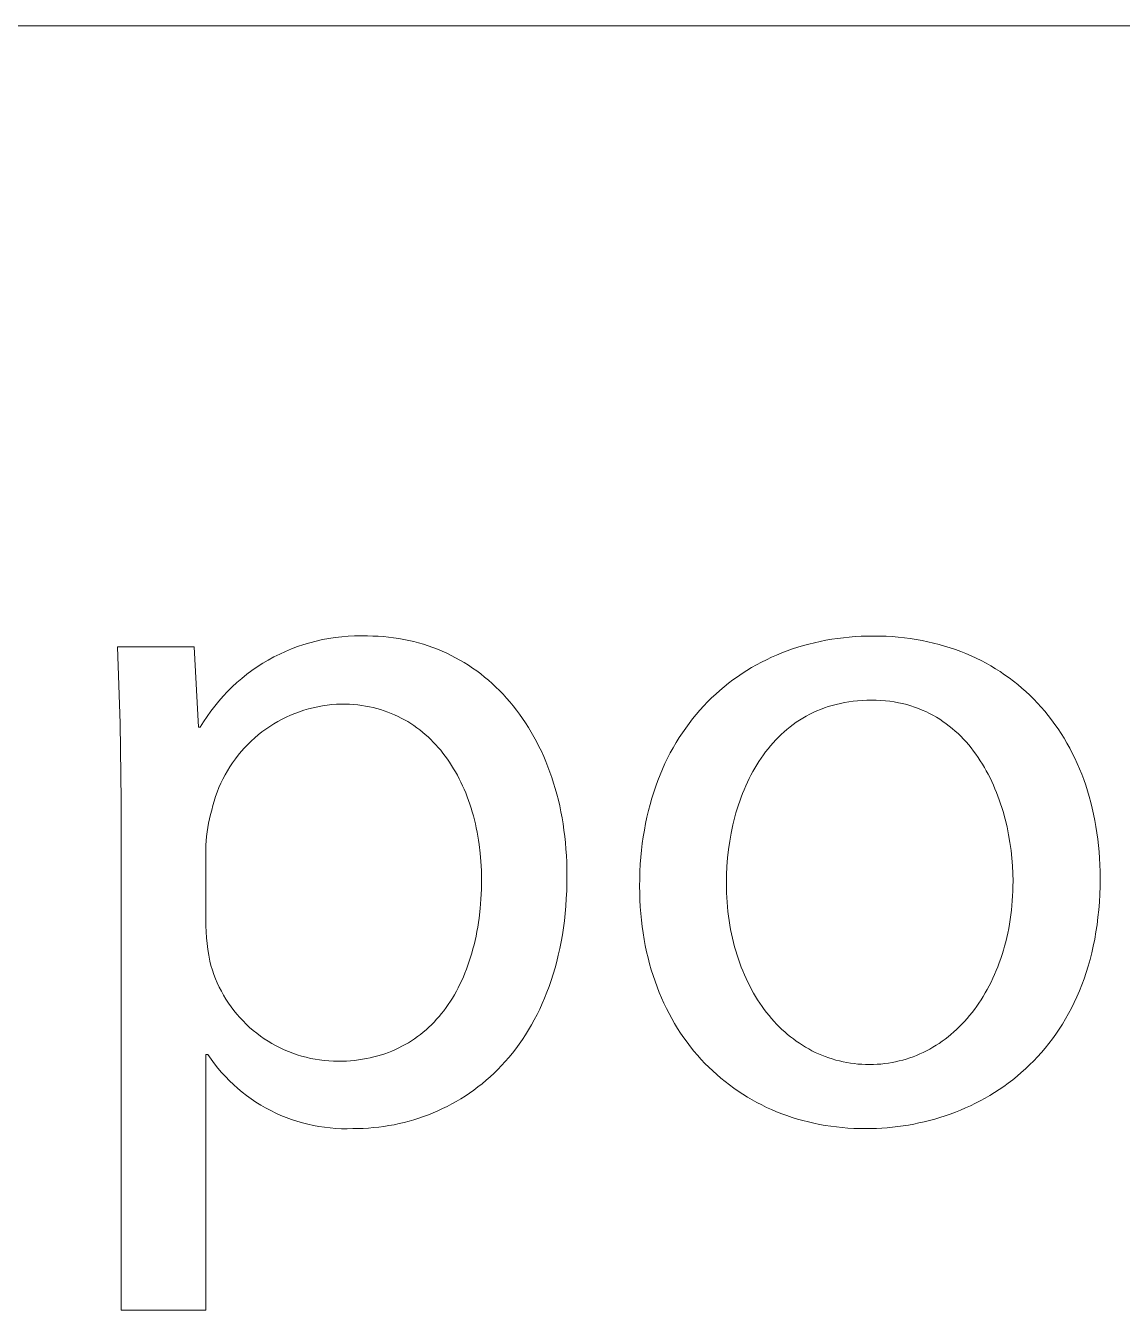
# Model space of a CAD drawing. Header units: millimetres. Extents: x -2163 to 4354, y -841 to 3711.
# Drawn here: x 4067.9 to 4141.4, y -198.9 to -112.8 of the extents above; entities that cross this region are included whole.
import ezdxf

# ---------------------------------------------------------------- set-up
doc = ezdxf.new("R2010")
doc.units = ezdxf.units.MM
doc.header["$MEASUREMENT"] = 0
doc.layers.add('Domyślny', color=7, linetype='Continuous', true_color=0x000000)

msp = doc.modelspace()

# ---------------------------------------------------------------- linework, layer by layer
at = {"layer": 'Domyślny', "color": 18, "lineweight": 15, "true_color": 0x000000}
for p, q in [((4347.689, -112.813), (1891.213, -112.813)), ((4086.953, -154.151), (4087.372, -154.041)), ((4087.372, -154.041), (4087.794, -153.947)), ((4087.794, -153.947), (4088.22, -153.867)), ((4088.22, -153.867), (4088.648, -153.802)), ((4088.648, -153.802), (4089.078, -153.752)), ((4089.078, -153.752), (4089.509, -153.717)), ((4089.509, -153.717), (4089.942, -153.697)), ((4089.942, -153.697), (4090.375, -153.692)), ((4090.375, -153.692), (4090.808, -153.702)), ((4090.808, -153.702), (4091.164, -153.707)), ((4091.164, -153.707), (4091.518, -153.721)), ((4091.518, -153.721), (4091.869, -153.744)), ((4091.869, -153.744), (4092.216, -153.777)), ((4092.216, -153.777), (4092.561, -153.818)), ((4092.561, -153.818), (4092.902, -153.869)), ((4092.902, -153.869), (4093.24, -153.929)), ((4093.24, -153.929), (4093.575, -153.997)), ((4093.575, -153.997), (4093.906, -154.075)), ((4121.145, -154.066), (4121.528, -153.99)), ((4121.528, -153.99), (4121.914, -153.924)), ((4121.914, -153.924), (4122.304, -153.866)), ((4122.304, -153.866), (4122.698, -153.816)), ((4122.698, -153.816), (4123.094, -153.776)), ((4123.094, -153.776), (4123.494, -153.745)), ((4123.494, -153.745), (4123.897, -153.722)), ((4123.897, -153.722), (4124.303, -153.709)), ((4124.303, -153.709), (4124.712, -153.704)), ((4124.712, -153.704), (4125.135, -153.709)), ((4125.135, -153.709), (4125.553, -153.723)), ((4125.553, -153.723), (4125.967, -153.747)), ((4125.967, -153.747), (4126.377, -153.78)), ((4126.377, -153.78), (4126.782, -153.823)), ((4126.782, -153.823), (4127.182, -153.874)), ((4127.182, -153.874), (4127.578, -153.935)), ((4127.578, -153.935), (4127.968, -154.005)), ((4127.968, -154.005), (4128.354, -154.084)), ((4074.225, -159.57), (4074.055, -154.418)), ((4074.055, -154.418), (4079.198, -154.418)), ((4079.198, -154.418), (4079.48, -159.821)), ((4084.542, -155.106), (4084.929, -154.912)), ((4084.929, -154.912), (4085.323, -154.732)), ((4085.323, -154.732), (4085.722, -154.565)), ((4085.722, -154.565), (4086.127, -154.413)), ((4086.127, -154.413), (4086.538, -154.275)), ((4086.538, -154.275), (4086.953, -154.151)), ((4093.906, -154.075), (4094.234, -154.161)), ((4094.234, -154.161), (4094.557, -154.256)), ((4094.557, -154.256), (4094.878, -154.36)), ((4094.878, -154.36), (4095.194, -154.472)), ((4095.194, -154.472), (4095.506, -154.592)), ((4095.506, -154.592), (4095.814, -154.721)), ((4095.814, -154.721), (4096.119, -154.859)), ((4096.119, -154.859), (4096.419, -155.004)), ((4118.224, -154.979), (4118.574, -154.835)), ((4118.574, -154.835), (4118.929, -154.7)), ((4118.929, -154.7), (4119.288, -154.573)), ((4119.288, -154.573), (4119.651, -154.454)), ((4119.651, -154.454), (4120.018, -154.344)), ((4120.018, -154.344), (4120.39, -154.243)), ((4120.39, -154.243), (4120.765, -154.15)), ((4120.765, -154.15), (4121.145, -154.066)), ((4128.354, -154.084), (4128.735, -154.172)), ((4128.735, -154.172), (4129.111, -154.269)), ((4129.111, -154.269), (4129.482, -154.374)), ((4129.482, -154.374), (4129.847, -154.489)), ((4129.847, -154.489), (4130.207, -154.611)), ((4130.207, -154.611), (4130.562, -154.743)), ((4130.562, -154.743), (4130.912, -154.882)), ((4130.912, -154.882), (4131.256, -155.03)), ((4083.068, -156.013), (4083.424, -155.767)), ((4083.424, -155.767), (4083.789, -155.534)), ((4083.789, -155.534), (4084.162, -155.314)), ((4084.162, -155.314), (4084.542, -155.106)), ((4096.419, -155.004), (4096.714, -155.158)), ((4096.714, -155.158), (4097.006, -155.32)), ((4097.006, -155.32), (4097.293, -155.489)), ((4097.293, -155.489), (4097.575, -155.667)), ((4097.575, -155.667), (4097.853, -155.852)), ((4116.546, -155.823), (4116.872, -155.638)), ((4116.872, -155.638), (4117.203, -155.461)), ((4117.203, -155.461), (4117.538, -155.292)), ((4117.538, -155.292), (4117.879, -155.132)), ((4117.879, -155.132), (4118.224, -154.979)), ((4131.256, -155.03), (4131.594, -155.187)), ((4131.594, -155.187), (4131.927, -155.351)), ((4131.927, -155.351), (4132.254, -155.524)), ((4132.254, -155.524), (4132.575, -155.704)), ((4132.575, -155.704), (4132.891, -155.893)), ((4082.053, -156.823), (4082.382, -156.541)), ((4082.382, -156.541), (4082.72, -156.271)), ((4082.72, -156.271), (4083.068, -156.013)), ((4097.853, -155.852), (4098.126, -156.046)), ((4098.126, -156.046), (4098.394, -156.247)), ((4098.394, -156.247), (4098.657, -156.455)), ((4098.657, -156.455), (4098.915, -156.672)), ((4115.298, -156.645), (4115.602, -156.428)), ((4115.602, -156.428), (4115.911, -156.218)), ((4115.911, -156.218), (4116.226, -156.017)), ((4116.226, -156.017), (4116.546, -155.823)), ((4132.891, -155.893), (4133.2, -156.089)), ((4133.2, -156.089), (4133.504, -156.294)), ((4133.504, -156.294), (4133.801, -156.506)), ((4133.801, -156.506), (4134.093, -156.725)), ((4081.128, -157.735), (4081.426, -157.42)), ((4081.426, -157.42), (4081.734, -157.116)), ((4081.734, -157.116), (4082.053, -156.823)), ((4098.915, -156.672), (4099.169, -156.895)), ((4099.169, -156.895), (4099.417, -157.126)), ((4099.417, -157.126), (4099.659, -157.365)), ((4099.659, -157.365), (4099.897, -157.61)), ((4114.141, -157.595), (4114.421, -157.346)), ((4114.421, -157.346), (4114.707, -157.104)), ((4114.707, -157.104), (4115, -156.871)), ((4115, -156.871), (4115.298, -156.645)), ((4134.093, -156.725), (4134.378, -156.952)), ((4134.378, -156.952), (4134.657, -157.187)), ((4134.657, -157.187), (4134.929, -157.429)), ((4134.929, -157.429), (4135.195, -157.678)), ((4080.567, -158.394), (4080.842, -158.059)), ((4080.842, -158.059), (4081.128, -157.735)), ((4088.099, -158.333), (4087.784, -158.38)), ((4088.415, -158.297), (4088.099, -158.333)), ((4088.732, -158.273), (4088.415, -158.297)), ((4089.05, -158.259), (4088.732, -158.273)), ((4089.332, -158.263), (4089.05, -158.259)), ((4089.609, -158.274), (4089.332, -158.263)), ((4089.883, -158.294), (4089.609, -158.274)), ((4090.153, -158.321), (4089.883, -158.294)), ((4090.419, -158.356), (4090.153, -158.321)), ((4090.681, -158.398), (4090.419, -158.356)), ((4099.897, -157.61), (4100.129, -157.863)), ((4100.129, -157.863), (4100.356, -158.123)), ((4100.356, -158.123), (4100.576, -158.39)), ((4113.337, -158.39), (4113.598, -158.117)), ((4113.598, -158.117), (4113.866, -157.852)), ((4113.866, -157.852), (4114.141, -157.595)), ((4121.949, -158.354), (4121.684, -158.435)), ((4122.22, -158.282), (4121.949, -158.354)), ((4122.496, -158.217), (4122.22, -158.282)), ((4122.777, -158.161), (4122.496, -158.217)), ((4123.064, -158.112), (4122.777, -158.161)), ((4123.356, -158.072), (4123.064, -158.112)), ((4123.654, -158.041), (4123.356, -158.072)), ((4123.958, -158.019), (4123.654, -158.041)), ((4124.267, -158.005), (4123.958, -158.019)), ((4124.581, -158.001), (4124.267, -158.005)), ((4124.897, -158.005), (4124.581, -158.001)), ((4125.206, -158.02), (4124.897, -158.005)), ((4125.51, -158.044), (4125.206, -158.02)), ((4125.807, -158.078), (4125.51, -158.044)), ((4126.099, -158.121), (4125.807, -158.078)), ((4126.385, -158.172), (4126.099, -158.121)), ((4126.665, -158.233), (4126.385, -158.172)), ((4126.939, -158.302), (4126.665, -158.233)), ((4127.207, -158.379), (4126.939, -158.302)), ((4135.195, -157.678), (4135.455, -157.935)), ((4135.455, -157.935), (4135.708, -158.199)), ((4135.708, -158.199), (4135.954, -158.469)), ((4079.814, -159.452), (4080.053, -159.09)), ((4080.053, -159.09), (4080.304, -158.738)), ((4080.304, -158.738), (4080.567, -158.394)), ((4085.365, -159.14), (4085.08, -159.281)), ((4085.654, -159.008), (4085.365, -159.14)), ((4085.948, -158.887), (4085.654, -159.008)), ((4086.246, -158.776), (4085.948, -158.887)), ((4086.548, -158.675), (4086.246, -158.776)), ((4086.853, -158.585), (4086.548, -158.675)), ((4087.161, -158.506), (4086.853, -158.585)), ((4087.472, -158.438), (4087.161, -158.506)), ((4087.784, -158.38), (4087.472, -158.438)), ((4090.938, -158.447), (4090.681, -158.398)), ((4091.192, -158.503), (4090.938, -158.447)), ((4091.441, -158.567), (4091.192, -158.503)), ((4091.687, -158.637), (4091.441, -158.567)), ((4091.928, -158.715), (4091.687, -158.637)), ((4092.165, -158.799), (4091.928, -158.715)), ((4092.398, -158.89), (4092.165, -158.799)), ((4092.627, -158.988), (4092.398, -158.89)), ((4092.852, -159.092), (4092.627, -158.988)), ((4093.072, -159.202), (4092.852, -159.092)), ((4093.288, -159.319), (4093.072, -159.202)), ((4100.576, -158.39), (4100.792, -158.664)), ((4100.792, -158.664), (4101.001, -158.945)), ((4101.001, -158.945), (4101.205, -159.232)), ((4112.592, -159.254), (4112.834, -158.958)), ((4112.834, -158.958), (4113.082, -158.67)), ((4113.082, -158.67), (4113.337, -158.39)), ((4119.978, -159.205), (4119.756, -159.343)), ((4120.206, -159.074), (4119.978, -159.205)), ((4120.439, -158.95), (4120.206, -159.074)), ((4120.677, -158.832), (4120.439, -158.95)), ((4120.921, -158.722), (4120.677, -158.832)), ((4121.17, -158.619), (4120.921, -158.722)), ((4121.424, -158.523), (4121.17, -158.619)), ((4121.684, -158.435), (4121.424, -158.523)), ((4127.47, -158.465), (4127.207, -158.379)), ((4127.727, -158.559), (4127.47, -158.465)), ((4127.979, -158.661), (4127.727, -158.559)), ((4128.224, -158.77), (4127.979, -158.661)), ((4128.465, -158.887), (4128.224, -158.77)), ((4128.699, -159.011), (4128.465, -158.887)), ((4128.928, -159.142), (4128.699, -159.011)), ((4129.152, -159.28), (4128.928, -159.142)), ((4135.954, -158.469), (4136.194, -158.747)), ((4136.194, -158.747), (4136.427, -159.032)), ((4136.427, -159.032), (4136.653, -159.323)), ((4074.294, -164.725), (4074.225, -159.57)), ((4079.48, -159.821), (4079.589, -159.821)), ((4079.589, -159.821), (4079.814, -159.452)), ((4083.995, -159.943), (4083.738, -160.131)), ((4084.257, -159.763), (4083.995, -159.943)), ((4084.526, -159.593), (4084.257, -159.763)), ((4084.8, -159.432), (4084.526, -159.593)), ((4085.08, -159.281), (4084.8, -159.432)), ((4093.5, -159.442), (4093.288, -159.319)), ((4093.708, -159.57), (4093.5, -159.442)), ((4093.912, -159.705), (4093.708, -159.57)), ((4094.111, -159.846), (4093.912, -159.705)), ((4094.306, -159.993), (4094.111, -159.846)), ((4094.497, -160.145), (4094.306, -159.993)), ((4101.205, -159.232), (4101.403, -159.527)), ((4101.403, -159.527), (4101.594, -159.828)), ((4101.594, -159.828), (4101.78, -160.135)), ((4111.909, -160.186), (4112.13, -159.868)), ((4112.13, -159.868), (4112.357, -159.557)), ((4112.357, -159.557), (4112.592, -159.254)), ((4118.918, -159.957), (4118.721, -160.126)), ((4119.12, -159.795), (4118.918, -159.957)), ((4119.327, -159.638), (4119.12, -159.795)), ((4119.539, -159.487), (4119.327, -159.638)), ((4119.756, -159.343), (4119.539, -159.487)), ((4129.37, -159.425), (4129.152, -159.28)), ((4129.583, -159.577), (4129.37, -159.425)), ((4129.79, -159.734), (4129.583, -159.577)), ((4129.992, -159.898), (4129.79, -159.734)), ((4130.189, -160.068), (4129.992, -159.898)), ((4130.38, -160.244), (4130.189, -160.068)), ((4136.653, -159.323), (4136.872, -159.622)), ((4136.872, -159.622), (4137.084, -159.927)), ((4137.084, -159.927), (4137.289, -160.238)), ((4083.012, -160.749), (4082.784, -160.971)), ((4083.247, -160.535), (4083.012, -160.749)), ((4083.489, -160.329), (4083.247, -160.535)), ((4083.738, -160.131), (4083.489, -160.329)), ((4094.683, -160.303), (4094.497, -160.145)), ((4094.866, -160.466), (4094.683, -160.303)), ((4095.043, -160.634), (4094.866, -160.466)), ((4095.217, -160.808), (4095.043, -160.634)), ((4095.386, -160.987), (4095.217, -160.808)), ((4101.78, -160.135), (4101.959, -160.449)), ((4101.959, -160.449), (4102.132, -160.77)), ((4102.132, -160.77), (4102.299, -161.096)), ((4111.291, -161.185), (4111.49, -160.845)), ((4111.49, -160.845), (4111.696, -160.512)), ((4111.696, -160.512), (4111.909, -160.186)), ((4117.987, -160.857), (4117.816, -161.053)), ((4118.163, -160.666), (4117.987, -160.857)), ((4118.344, -160.481), (4118.163, -160.666)), ((4118.53, -160.301), (4118.344, -160.481)), ((4118.721, -160.126), (4118.53, -160.301)), ((4130.567, -160.425), (4130.38, -160.244)), ((4130.747, -160.612), (4130.567, -160.425)), ((4130.923, -160.804), (4130.747, -160.612)), ((4131.094, -161.001), (4130.923, -160.804)), ((4137.289, -160.238), (4137.487, -160.556)), ((4137.487, -160.556), (4137.678, -160.881)), ((4137.678, -160.881), (4137.861, -161.212)), ((4082.15, -161.683), (4081.955, -161.935)), ((4082.353, -161.439), (4082.15, -161.683)), ((4082.564, -161.201), (4082.353, -161.439)), ((4082.784, -160.971), (4082.564, -161.201)), ((4095.551, -161.171), (4095.386, -160.987)), ((4095.711, -161.36), (4095.551, -161.171)), ((4095.867, -161.554), (4095.711, -161.36)), ((4096.018, -161.752), (4095.867, -161.554)), ((4096.165, -161.956), (4096.018, -161.752)), ((4102.299, -161.096), (4102.459, -161.429)), ((4102.459, -161.429), (4102.613, -161.769)), ((4102.613, -161.769), (4102.76, -162.114)), ((4110.917, -161.888), (4111.1, -161.533)), ((4111.1, -161.533), (4111.291, -161.185)), ((4117.333, -161.67), (4117.182, -161.885)), ((4117.489, -161.459), (4117.333, -161.67)), ((4117.65, -161.254), (4117.489, -161.459)), ((4117.816, -161.053), (4117.65, -161.254)), ((4131.259, -161.203), (4131.094, -161.001)), ((4131.419, -161.41), (4131.259, -161.203)), ((4131.574, -161.621), (4131.419, -161.41)), ((4131.725, -161.836), (4131.574, -161.621)), ((4137.861, -161.212), (4138.037, -161.549)), ((4138.037, -161.549), (4138.205, -161.892)), ((4081.593, -162.458), (4081.426, -162.729)), ((4081.77, -162.193), (4081.593, -162.458)), ((4081.955, -161.935), (4081.77, -162.193)), ((4096.308, -162.163), (4096.165, -161.956)), ((4096.446, -162.376), (4096.308, -162.163)), ((4096.58, -162.592), (4096.446, -162.376)), ((4096.709, -162.813), (4096.58, -162.592)), ((4102.76, -162.114), (4102.9, -162.465)), ((4102.9, -162.465), (4103.034, -162.823)), ((4110.414, -162.997), (4110.573, -162.62)), ((4110.573, -162.62), (4110.741, -162.25)), ((4110.741, -162.25), (4110.917, -161.888)), ((4116.758, -162.555), (4116.627, -162.787)), ((4116.895, -162.328), (4116.758, -162.555)), ((4117.036, -162.104), (4116.895, -162.328)), ((4117.182, -161.885), (4117.036, -162.104)), ((4131.87, -162.056), (4131.725, -161.836)), ((4132.01, -162.279), (4131.87, -162.056)), ((4132.145, -162.506), (4132.01, -162.279)), ((4132.276, -162.737), (4132.145, -162.506)), ((4138.205, -161.892), (4138.366, -162.241)), ((4138.366, -162.241), (4138.52, -162.597)), ((4138.52, -162.597), (4138.666, -162.958)), ((4081.121, -163.286), (4080.982, -163.573)), ((4081.269, -163.005), (4081.121, -163.286)), ((4081.426, -162.729), (4081.269, -163.005)), ((4096.834, -163.038), (4096.709, -162.813)), ((4096.954, -163.267), (4096.834, -163.038)), ((4097.069, -163.499), (4096.954, -163.267)), ((4097.18, -163.736), (4097.069, -163.499)), ((4103.034, -162.823), (4103.16, -163.186)), ((4103.16, -163.186), (4103.28, -163.555)), ((4110.119, -163.771), (4110.262, -163.38)), ((4110.262, -163.38), (4110.414, -162.997)), ((4116.262, -163.504), (4116.151, -163.75)), ((4116.379, -163.261), (4116.262, -163.504)), ((4116.501, -163.022), (4116.379, -163.261)), ((4116.627, -162.787), (4116.501, -163.022)), ((4132.401, -162.971), (4132.276, -162.737)), ((4132.522, -163.208), (4132.401, -162.971)), ((4132.637, -163.449), (4132.522, -163.208)), ((4132.748, -163.692), (4132.637, -163.449)), ((4138.666, -162.958), (4138.804, -163.326)), ((4138.804, -163.326), (4138.934, -163.699)), ((4080.737, -164.159), (4080.629, -164.459)), ((4080.854, -163.864), (4080.737, -164.159)), ((4080.982, -163.573), (4080.854, -163.864)), ((4097.287, -163.976), (4097.18, -163.736)), ((4097.389, -164.22), (4097.287, -163.976)), ((4097.486, -164.468), (4097.389, -164.22)), ((4103.28, -163.555), (4103.392, -163.93)), ((4103.392, -163.93), (4103.498, -164.31)), ((4103.498, -164.31), (4103.596, -164.697)), ((4109.858, -164.574), (4109.985, -164.169)), ((4109.985, -164.169), (4110.119, -163.771)), ((4115.941, -164.251), (4115.844, -164.506)), ((4116.043, -163.999), (4115.941, -164.251)), ((4116.151, -163.75), (4116.043, -163.999)), ((4132.855, -163.937), (4132.748, -163.692)), ((4132.956, -164.185), (4132.855, -163.937)), ((4133.053, -164.436), (4132.956, -164.185)), ((4138.934, -163.699), (4139.056, -164.077)), ((4139.056, -164.077), (4139.171, -164.462)), ((4074.294, -198.881), (4074.294, -164.725)), ((4080.446, -165.067), (4080.37, -165.376)), ((4080.532, -164.761), (4080.446, -165.067)), ((4080.629, -164.459), (4080.532, -164.761)), ((4097.579, -164.719), (4097.486, -164.468)), ((4097.667, -164.973), (4097.579, -164.719)), ((4097.75, -165.23), (4097.667, -164.973)), ((4097.829, -165.491), (4097.75, -165.23)), ((4103.596, -164.697), (4103.686, -165.088)), ((4103.686, -165.088), (4103.77, -165.485)), ((4109.632, -165.405), (4109.741, -164.986)), ((4109.741, -164.986), (4109.858, -164.574)), ((4115.663, -165.024), (4115.579, -165.287)), ((4115.751, -164.764), (4115.663, -165.024)), ((4115.844, -164.506), (4115.751, -164.764)), ((4133.145, -164.688), (4133.053, -164.436)), ((4133.233, -164.942), (4133.145, -164.688)), ((4133.316, -165.198), (4133.233, -164.942)), ((4133.394, -165.456), (4133.316, -165.198)), ((4139.171, -164.462), (4139.277, -164.852)), ((4139.277, -164.852), (4139.375, -165.247)), ((4139.375, -165.247), (4139.465, -165.648)), ((4080.216, -165.952), (4080.153, -166.243)), ((4080.288, -165.663), (4080.216, -165.952)), ((4080.37, -165.376), (4080.288, -165.663)), ((4097.903, -165.755), (4097.829, -165.491)), ((4097.973, -166.021), (4097.903, -165.755)), ((4098.038, -166.29), (4097.973, -166.021)), ((4103.77, -165.485), (4103.845, -165.888)), ((4103.845, -165.888), (4103.914, -166.295)), ((4109.441, -166.263), (4109.532, -165.831)), ((4109.532, -165.831), (4109.632, -165.405)), ((4115.357, -166.088), (4115.292, -166.359)), ((4115.427, -165.819), (4115.357, -166.088)), ((4115.501, -165.552), (4115.427, -165.819)), ((4115.579, -165.287), (4115.501, -165.552)), ((4133.538, -165.974), (4133.394, -165.456)), ((4133.663, -166.497), (4133.538, -165.974)), ((4139.465, -165.648), (4139.547, -166.054)), ((4139.547, -166.054), (4139.621, -166.466)), ((4080.055, -166.83), (4080.02, -167.126)), ((4080.099, -166.536), (4080.055, -166.83)), ((4080.153, -166.243), (4080.099, -166.536)), ((4098.098, -166.562), (4098.038, -166.29)), ((4098.153, -166.837), (4098.098, -166.562)), ((4098.204, -167.114), (4098.153, -166.837)), ((4103.914, -166.295), (4103.974, -166.708)), ((4103.974, -166.708), (4104.027, -167.126)), ((4109.286, -167.148), (4109.359, -166.702)), ((4109.359, -166.702), (4109.441, -166.263)), ((4115.177, -166.906), (4115.079, -167.458)), ((4115.292, -166.359), (4115.177, -166.906)), ((4133.771, -167.021), (4133.663, -166.497)), ((4139.621, -166.466), (4139.686, -166.882)), ((4139.686, -166.882), (4139.743, -167.304)), ((4079.995, -167.423), (4079.979, -167.72)), ((4079.979, -167.72), (4079.979, -173.123)), ((4080.02, -167.126), (4079.995, -167.423)), ((4098.249, -167.393), (4098.204, -167.114)), ((4098.291, -167.675), (4098.249, -167.393)), ((4098.358, -168.245), (4098.291, -167.675)), ((4104.027, -167.126), (4104.072, -167.549)), ((4104.072, -167.549), (4104.109, -167.977)), ((4109.168, -168.061), (4109.222, -167.601)), ((4109.222, -167.601), (4109.286, -167.148)), ((4115.079, -167.458), (4115, -168.015)), ((4133.862, -167.546), (4133.771, -167.021)), ((4133.935, -168.071), (4133.862, -167.546)), ((4139.743, -167.304), (4139.791, -167.73)), ((4139.791, -167.73), (4139.831, -168.162)), ((4098.407, -168.822), (4098.358, -168.245)), ((4104.109, -167.977), (4104.137, -168.41)), ((4104.137, -168.41), (4104.158, -168.848)), ((4109.089, -168.999), (4109.124, -168.527)), ((4109.124, -168.527), (4109.168, -168.061)), ((4114.938, -168.575), (4114.895, -169.136)), ((4115, -168.015), (4114.938, -168.575)), ((4133.992, -168.593), (4133.935, -168.071)), ((4134.032, -169.111), (4133.992, -168.593)), ((4139.831, -168.162), (4139.861, -168.598)), ((4139.861, -168.598), (4139.884, -169.039)), ((4098.436, -169.407), (4098.407, -168.822)), ((4098.446, -169.998), (4098.436, -169.407)), ((4104.158, -168.848), (4104.171, -169.291)), ((4104.171, -169.291), (4104.175, -169.738)), ((4109.049, -169.964), (4109.064, -169.478)), ((4109.064, -169.478), (4109.089, -168.999)), ((4114.895, -169.136), (4114.868, -169.699)), ((4134.056, -169.624), (4134.032, -169.111)), ((4139.884, -169.039), (4139.897, -169.485)), ((4139.897, -169.485), (4139.901, -169.936)), ((4098.436, -170.669), (4098.446, -169.998)), ((4104.17, -170.266), (4104.155, -170.785)), ((4104.175, -169.738), (4104.17, -170.266)), ((4109.044, -170.456), (4109.049, -169.964)), ((4114.868, -169.699), (4114.86, -170.261)), ((4114.86, -170.261), (4114.863, -170.584)), ((4134.064, -170.131), (4134.056, -169.624)), ((4134.061, -170.462), (4134.064, -170.131)), ((4139.901, -169.936), (4139.896, -170.478)), ((4098.405, -171.326), (4098.436, -170.669)), ((4104.155, -170.785), (4104.13, -171.296)), ((4109.049, -170.922), (4109.044, -170.456)), ((4109.063, -171.383), (4109.049, -170.922)), ((4114.863, -170.584), (4114.871, -170.905)), ((4114.871, -170.905), (4114.886, -171.223)), ((4114.886, -171.223), (4114.906, -171.538)), ((4134.017, -171.438), (4134.037, -171.116)), ((4134.037, -171.116), (4134.052, -170.79)), ((4134.052, -170.79), (4134.061, -170.462)), ((4139.878, -171.011), (4139.849, -171.534)), ((4139.896, -170.478), (4139.878, -171.011)), ((4098.282, -172.597), (4098.353, -171.969)), ((4098.353, -171.969), (4098.405, -171.326)), ((4104.095, -171.799), (4104.051, -172.293)), ((4104.13, -171.296), (4104.095, -171.799)), ((4109.087, -171.838), (4109.063, -171.383)), ((4109.121, -172.287), (4109.087, -171.838)), ((4114.906, -171.538), (4114.932, -171.851)), ((4114.932, -171.851), (4114.963, -172.16)), ((4133.92, -172.386), (4133.958, -172.073)), ((4133.958, -172.073), (4133.99, -171.757)), ((4133.99, -171.757), (4134.017, -171.438)), ((4139.809, -172.048), (4139.757, -172.552)), ((4139.849, -171.534), (4139.809, -172.048)), ((4098.191, -173.21), (4098.239, -172.906)), ((4098.239, -172.906), (4098.282, -172.597)), ((4103.998, -172.779), (4103.935, -173.257)), ((4104.051, -172.293), (4103.998, -172.779)), ((4109.163, -172.731), (4109.121, -172.287)), ((4109.215, -173.169), (4109.163, -172.731)), ((4114.963, -172.16), (4115, -172.467)), ((4115, -172.467), (4115.042, -172.771)), ((4115.042, -172.771), (4115.09, -173.071)), ((4133.827, -173.002), (4133.876, -172.696)), ((4133.876, -172.696), (4133.92, -172.386)), ((4139.757, -172.552), (4139.695, -173.047)), ((4079.979, -173.123), (4079.993, -173.52)), ((4079.993, -173.52), (4080.018, -173.916)), ((4098.016, -174.1), (4098.079, -173.807)), ((4098.079, -173.807), (4098.138, -173.511)), ((4098.138, -173.511), (4098.191, -173.21)), ((4103.864, -173.726), (4103.783, -174.186)), ((4103.935, -173.257), (4103.864, -173.726)), ((4109.276, -173.601), (4109.215, -173.169)), ((4109.345, -174.027), (4109.276, -173.601)), ((4115.09, -173.071), (4115.143, -173.368)), ((4115.143, -173.368), (4115.201, -173.662)), ((4115.201, -173.662), (4115.265, -173.953)), ((4133.648, -173.899), (4133.713, -173.604)), ((4133.713, -173.604), (4133.773, -173.305)), ((4133.773, -173.305), (4133.827, -173.002)), ((4139.622, -173.532), (4139.539, -174.008)), ((4139.695, -173.047), (4139.622, -173.532)), ((4080.018, -173.916), (4080.056, -174.312)), ((4080.056, -174.312), (4080.105, -174.706)), ((4080.105, -174.706), (4080.167, -175.098)), ((4097.798, -174.952), (4097.876, -174.672)), ((4097.876, -174.672), (4097.949, -174.388)), ((4097.949, -174.388), (4098.016, -174.1)), ((4103.694, -174.639), (4103.595, -175.083)), ((4103.783, -174.186), (4103.694, -174.639)), ((4109.424, -174.447), (4109.345, -174.027)), ((4109.511, -174.861), (4109.424, -174.447)), ((4115.265, -173.953), (4115.334, -174.24)), ((4115.334, -174.24), (4115.408, -174.524)), ((4115.408, -174.524), (4115.487, -174.804)), ((4133.42, -174.763), (4133.501, -174.479)), ((4133.501, -174.479), (4133.577, -174.191)), ((4133.577, -174.191), (4133.648, -173.899)), ((4139.445, -174.475), (4139.341, -174.932)), ((4139.539, -174.008), (4139.445, -174.475)), ((4080.167, -175.098), (4080.24, -175.489)), ((4080.24, -175.489), (4080.32, -175.787)), ((4097.537, -175.767), (4097.629, -175.5)), ((4097.629, -175.5), (4097.716, -175.228)), ((4097.716, -175.228), (4097.798, -174.952)), ((4103.489, -175.518), (4103.374, -175.946)), ((4103.595, -175.083), (4103.489, -175.518)), ((4109.607, -175.269), (4109.511, -174.861)), ((4109.711, -175.671), (4109.607, -175.269)), ((4115.487, -174.804), (4115.571, -175.08)), ((4115.571, -175.08), (4115.66, -175.353)), ((4115.66, -175.353), (4115.754, -175.621)), ((4133.147, -175.592), (4133.243, -175.32)), ((4133.243, -175.32), (4133.334, -175.043)), ((4133.334, -175.043), (4133.42, -174.763)), ((4139.228, -175.38), (4139.104, -175.819)), ((4139.341, -174.932), (4139.228, -175.38)), ((4080.32, -175.787), (4080.411, -176.082)), ((4080.411, -176.082), (4080.512, -176.374)), ((4080.512, -176.374), (4080.623, -176.663)), ((4097.233, -176.54), (4097.339, -176.287)), ((4097.339, -176.287), (4097.44, -176.029)), ((4097.44, -176.029), (4097.537, -175.767)), ((4103.251, -176.365), (4103.119, -176.775)), ((4103.374, -175.946), (4103.251, -176.365)), ((4109.824, -176.067), (4109.711, -175.671)), ((4109.945, -176.456), (4109.824, -176.067)), ((4115.754, -175.621), (4115.853, -175.886)), ((4115.853, -175.886), (4115.957, -176.147)), ((4115.957, -176.147), (4116.065, -176.403)), ((4116.065, -176.403), (4116.178, -176.656)), ((4132.715, -176.638), (4132.83, -176.383)), ((4132.83, -176.383), (4132.94, -176.124)), ((4132.94, -176.124), (4133.046, -175.86)), ((4133.046, -175.86), (4133.147, -175.592)), ((4138.971, -176.248), (4138.829, -176.669)), ((4139.104, -175.819), (4138.971, -176.248)), ((4080.623, -176.663), (4080.744, -176.947)), ((4080.744, -176.947), (4080.874, -177.227)), ((4080.874, -177.227), (4081.015, -177.502)), ((4096.762, -177.506), (4096.886, -177.272)), ((4096.886, -177.272), (4097.006, -177.033)), ((4097.006, -177.033), (4097.122, -176.789)), ((4097.122, -176.789), (4097.233, -176.54)), ((4102.98, -177.177), (4102.833, -177.571)), ((4103.119, -176.775), (4102.98, -177.177)), ((4110.074, -176.839), (4109.945, -176.456)), ((4110.212, -177.216), (4110.074, -176.839)), ((4110.357, -177.587), (4110.212, -177.216)), ((4116.178, -176.656), (4116.296, -176.904)), ((4116.296, -176.904), (4116.418, -177.148)), ((4116.418, -177.148), (4116.545, -177.387)), ((4132.341, -177.377), (4132.47, -177.135)), ((4132.47, -177.135), (4132.595, -176.889)), ((4132.595, -176.889), (4132.715, -176.638)), ((4138.678, -177.08), (4138.518, -177.482)), ((4138.829, -176.669), (4138.678, -177.08)), ((4081.015, -177.502), (4081.165, -177.772)), ((4081.165, -177.772), (4081.324, -178.037)), ((4081.324, -178.037), (4081.493, -178.295)), ((4096.36, -178.179), (4096.498, -177.96)), ((4096.498, -177.96), (4096.632, -177.735)), ((4096.632, -177.735), (4096.762, -177.506)), ((4102.679, -177.957), (4102.517, -178.334)), ((4102.833, -177.571), (4102.679, -177.957)), ((4110.51, -177.951), (4110.357, -177.587)), ((4110.671, -178.308), (4110.51, -177.951)), ((4116.545, -177.387), (4116.677, -177.622)), ((4116.677, -177.622), (4116.812, -177.853)), ((4116.812, -177.853), (4116.953, -178.078)), ((4116.953, -178.078), (4117.097, -178.299)), ((4131.781, -178.296), (4131.927, -178.073)), ((4131.927, -178.073), (4132.07, -177.846)), ((4132.07, -177.846), (4132.208, -177.614)), ((4132.208, -177.614), (4132.341, -177.377)), ((4138.349, -177.875), (4138.171, -178.258)), ((4138.518, -177.482), (4138.349, -177.875)), ((4081.493, -178.295), (4081.67, -178.548)), ((4081.67, -178.548), (4081.856, -178.795)), ((4081.856, -178.795), (4082.051, -179.035)), ((4095.601, -179.198), (4095.762, -179.004)), ((4095.762, -179.004), (4095.918, -178.806)), ((4095.918, -178.806), (4096.07, -178.602)), ((4096.07, -178.602), (4096.217, -178.393)), ((4096.217, -178.393), (4096.36, -178.179)), ((4102.347, -178.703), (4102.17, -179.063)), ((4102.517, -178.334), (4102.347, -178.703)), ((4110.839, -178.659), (4110.671, -178.308)), ((4111.016, -179.003), (4110.839, -178.659)), ((4111.199, -179.34), (4111.016, -179.003)), ((4117.097, -178.299), (4117.246, -178.515)), ((4117.246, -178.515), (4117.399, -178.727)), ((4117.399, -178.727), (4117.556, -178.933)), ((4117.556, -178.933), (4117.717, -179.134)), ((4131.153, -179.135), (4131.316, -178.933)), ((4131.316, -178.933), (4131.475, -178.726)), ((4131.475, -178.726), (4131.63, -178.513)), ((4131.63, -178.513), (4131.781, -178.296)), ((4137.792, -178.999), (4137.59, -179.356)), ((4137.986, -178.633), (4137.792, -178.999)), ((4138.171, -178.258), (4137.986, -178.633)), ((4082.051, -179.035), (4082.254, -179.268)), ((4082.254, -179.268), (4082.465, -179.494)), ((4082.465, -179.494), (4082.683, -179.712)), ((4082.683, -179.712), (4082.909, -179.923)), ((4094.914, -179.915), (4095.092, -179.744)), ((4095.092, -179.744), (4095.266, -179.568)), ((4095.266, -179.568), (4095.436, -179.385)), ((4095.436, -179.385), (4095.601, -179.198)), ((4101.796, -179.759), (4101.599, -180.095)), ((4101.987, -179.415), (4101.796, -179.759)), ((4102.17, -179.063), (4101.987, -179.415)), ((4111.39, -179.671), (4111.199, -179.34)), ((4111.588, -179.995), (4111.39, -179.671)), ((4117.717, -179.134), (4117.882, -179.33)), ((4117.882, -179.33), (4118.052, -179.521)), ((4118.052, -179.521), (4118.225, -179.706)), ((4118.225, -179.706), (4118.402, -179.886)), ((4130.463, -179.89), (4130.641, -179.709)), ((4130.641, -179.709), (4130.816, -179.523)), ((4130.816, -179.523), (4130.987, -179.332)), ((4130.987, -179.332), (4131.153, -179.135)), ((4137.38, -179.704), (4137.163, -180.043)), ((4137.59, -179.356), (4137.38, -179.704)), ((4082.909, -179.923), (4083.143, -180.125)), ((4083.143, -180.125), (4083.383, -180.319)), ((4083.383, -180.319), (4083.63, -180.505)), ((4083.63, -180.505), (4083.883, -180.682)), ((4083.883, -180.682), (4084.142, -180.85)), ((4093.755, -180.821), (4093.959, -180.685)), ((4093.959, -180.685), (4094.158, -180.542)), ((4094.158, -180.542), (4094.353, -180.394)), ((4094.353, -180.394), (4094.545, -180.24)), ((4094.545, -180.24), (4094.731, -180.081)), ((4094.731, -180.081), (4094.914, -179.915)), ((4101.184, -180.741), (4100.968, -181.051)), ((4101.395, -180.422), (4101.184, -180.741)), ((4101.599, -180.095), (4101.395, -180.422)), ((4111.793, -180.312), (4111.588, -179.995)), ((4112.005, -180.622), (4111.793, -180.312)), ((4112.224, -180.925), (4112.005, -180.622)), ((4118.402, -179.886), (4118.583, -180.061)), ((4118.583, -180.061), (4118.768, -180.23)), ((4118.768, -180.23), (4118.956, -180.393)), ((4118.956, -180.393), (4119.148, -180.551)), ((4119.148, -180.551), (4119.344, -180.703)), ((4119.344, -180.703), (4119.543, -180.849)), ((4129.316, -180.854), (4129.516, -180.708)), ((4129.516, -180.708), (4129.713, -180.556)), ((4129.713, -180.556), (4129.905, -180.398)), ((4129.905, -180.398), (4130.095, -180.234)), ((4130.095, -180.234), (4130.281, -180.065)), ((4130.281, -180.065), (4130.463, -179.89)), ((4136.707, -180.695), (4136.469, -181.007)), ((4136.939, -180.373), (4136.707, -180.695)), ((4137.163, -180.043), (4136.939, -180.373)), ((4084.142, -180.85), (4084.407, -181.009)), ((4084.407, -181.009), (4084.677, -181.159)), ((4084.677, -181.159), (4084.953, -181.299)), ((4084.953, -181.299), (4085.233, -181.429)), ((4085.233, -181.429), (4085.517, -181.55)), ((4085.517, -181.55), (4085.806, -181.661)), ((4091.976, -181.688), (4092.213, -181.601)), ((4092.213, -181.601), (4092.445, -181.509)), ((4092.445, -181.509), (4092.674, -181.41)), ((4092.674, -181.41), (4092.898, -181.304)), ((4092.898, -181.304), (4093.119, -181.193)), ((4093.119, -181.193), (4093.335, -181.075)), ((4093.335, -181.075), (4093.547, -180.951)), ((4093.547, -180.951), (4093.755, -180.821)), ((4100.745, -181.353), (4100.516, -181.647)), ((4100.968, -181.051), (4100.745, -181.353)), ((4112.45, -181.222), (4112.224, -180.925)), ((4112.683, -181.511), (4112.45, -181.222)), ((4112.922, -181.792), (4112.683, -181.511)), ((4119.543, -180.849), (4119.746, -180.989)), ((4119.746, -180.989), (4119.952, -181.123)), ((4119.952, -181.123), (4120.161, -181.251)), ((4120.161, -181.251), (4120.374, -181.372)), ((4120.374, -181.372), (4120.591, -181.488)), ((4120.591, -181.488), (4120.81, -181.597)), ((4120.81, -181.597), (4121.033, -181.699)), ((4127.829, -181.703), (4128.051, -181.601)), ((4128.051, -181.601), (4128.269, -181.492)), ((4128.269, -181.492), (4128.485, -181.377)), ((4128.485, -181.377), (4128.698, -181.255)), ((4128.698, -181.255), (4128.907, -181.127)), ((4128.907, -181.127), (4129.113, -180.994)), ((4129.113, -180.994), (4129.316, -180.854)), ((4136.223, -181.311), (4135.971, -181.606)), ((4136.469, -181.007), (4136.223, -181.311)), ((4080.109, -181.738), (4079.979, -181.738)), ((4079.979, -181.738), (4079.979, -198.881)), ((4080.325, -182.051), (4080.109, -181.738)), ((4080.551, -182.357), (4080.325, -182.051)), ((4080.788, -182.655), (4080.551, -182.357)), ((4085.806, -181.661), (4086.098, -181.761)), ((4086.098, -181.761), (4086.393, -181.851)), ((4086.393, -181.851), (4086.692, -181.931)), ((4086.692, -181.931), (4086.993, -182.001)), ((4086.993, -182.001), (4087.296, -182.06)), ((4087.296, -182.06), (4087.601, -182.108)), ((4087.601, -182.108), (4087.908, -182.145)), ((4087.908, -182.145), (4088.215, -182.172)), ((4088.215, -182.172), (4088.524, -182.188)), ((4088.524, -182.188), (4088.833, -182.194)), ((4088.833, -182.194), (4089.116, -182.19)), ((4089.116, -182.19), (4089.395, -182.179)), ((4089.395, -182.179), (4089.67, -182.161)), ((4089.67, -182.161), (4089.942, -182.136)), ((4089.942, -182.136), (4090.21, -182.104)), ((4090.21, -182.104), (4090.474, -182.065)), ((4090.474, -182.065), (4090.734, -182.019)), ((4090.734, -182.019), (4090.99, -181.966)), ((4090.99, -181.966), (4091.243, -181.907)), ((4091.243, -181.907), (4091.491, -181.84)), ((4091.491, -181.84), (4091.736, -181.767)), ((4091.736, -181.767), (4091.976, -181.688)), ((4100.04, -182.21), (4099.794, -182.479)), ((4100.281, -181.933), (4100.04, -182.21)), ((4100.516, -181.647), (4100.281, -181.933)), ((4113.167, -182.067), (4112.922, -181.792)), ((4113.419, -182.334), (4113.167, -182.067)), ((4113.678, -182.594), (4113.419, -182.334)), ((4121.033, -181.699), (4121.258, -181.795)), ((4121.258, -181.795), (4121.487, -181.885)), ((4121.487, -181.885), (4121.719, -181.967)), ((4121.719, -181.967), (4121.954, -182.043)), ((4121.954, -182.043), (4122.191, -182.113)), ((4122.191, -182.113), (4122.432, -182.175)), ((4122.432, -182.175), (4122.675, -182.23)), ((4122.675, -182.23), (4122.921, -182.278)), ((4122.921, -182.278), (4123.169, -182.319)), ((4123.169, -182.319), (4123.421, -182.353)), ((4123.421, -182.353), (4123.675, -182.379)), ((4123.675, -182.379), (4123.931, -182.398)), ((4123.931, -182.398), (4124.19, -182.409)), ((4124.19, -182.409), (4124.451, -182.413)), ((4124.451, -182.413), (4124.707, -182.409)), ((4124.707, -182.409), (4124.962, -182.398)), ((4124.962, -182.398), (4125.214, -182.379)), ((4125.214, -182.379), (4125.464, -182.353)), ((4125.464, -182.353), (4125.712, -182.32)), ((4125.712, -182.32), (4125.957, -182.279)), ((4125.957, -182.279), (4126.2, -182.231)), ((4126.2, -182.231), (4126.44, -182.176)), ((4126.44, -182.176), (4126.678, -182.114)), ((4126.678, -182.114), (4126.914, -182.046)), ((4126.914, -182.046), (4127.147, -181.97)), ((4127.147, -181.97), (4127.377, -181.888)), ((4127.377, -181.888), (4127.604, -181.799)), ((4127.604, -181.799), (4127.829, -181.703)), ((4135.178, -182.44), (4134.902, -182.701)), ((4135.449, -182.171), (4135.178, -182.44)), ((4135.713, -181.893), (4135.449, -182.171)), ((4135.971, -181.606), (4135.713, -181.893)), ((4081.034, -182.945), (4080.788, -182.655)), ((4081.291, -183.226), (4081.034, -182.945)), ((4081.556, -183.498), (4081.291, -183.226)), ((4099.023, -183.235), (4098.756, -183.471)), ((4099.285, -182.991), (4099.023, -183.235)), ((4099.542, -182.739), (4099.285, -182.991)), ((4099.794, -182.479), (4099.542, -182.739)), ((4113.942, -182.847), (4113.678, -182.594)), ((4114.212, -183.092), (4113.942, -182.847)), ((4114.488, -183.33), (4114.212, -183.092)), ((4134.334, -183.196), (4134.041, -183.431)), ((4134.621, -182.953), (4134.334, -183.196)), ((4134.902, -182.701), (4134.621, -182.953)), ((4081.831, -183.761), (4081.556, -183.498)), ((4082.115, -184.014), (4081.831, -183.761)), ((4082.407, -184.258), (4082.115, -184.014)), ((4097.926, -184.128), (4097.64, -184.331)), ((4098.207, -183.917), (4097.926, -184.128)), ((4098.484, -183.698), (4098.207, -183.917)), ((4098.756, -183.471), (4098.484, -183.698)), ((4114.771, -183.56), (4114.488, -183.33)), ((4115.058, -183.783), (4114.771, -183.56)), ((4115.352, -183.997), (4115.058, -183.783)), ((4115.651, -184.205), (4115.352, -183.997)), ((4133.135, -184.086), (4132.824, -184.287)), ((4133.442, -183.876), (4133.135, -184.086)), ((4133.744, -183.658), (4133.442, -183.876)), ((4134.041, -183.431), (4133.744, -183.658)), ((4082.708, -184.491), (4082.407, -184.258)), ((4083.016, -184.714), (4082.708, -184.491)), ((4083.331, -184.926), (4083.016, -184.714)), ((4083.654, -185.128), (4083.331, -184.926)), ((4096.758, -184.888), (4096.456, -185.058)), ((4097.056, -184.711), (4096.758, -184.888)), ((4097.35, -184.525), (4097.056, -184.711)), ((4097.64, -184.331), (4097.35, -184.525)), ((4115.955, -184.404), (4115.651, -184.205)), ((4116.264, -184.596), (4115.955, -184.404)), ((4116.579, -184.779), (4116.264, -184.596)), ((4116.899, -184.955), (4116.579, -184.779)), ((4117.224, -185.122), (4116.899, -184.955)), ((4131.54, -185.01), (4131.21, -185.171)), ((4131.866, -184.842), (4131.54, -185.01)), ((4132.19, -184.665), (4131.866, -184.842)), ((4132.509, -184.48), (4132.19, -184.665)), ((4132.824, -184.287), (4132.509, -184.48)), ((4083.983, -185.318), (4083.654, -185.128)), ((4084.319, -185.497), (4083.983, -185.318)), ((4084.661, -185.664), (4084.319, -185.497)), ((4085.008, -185.82), (4084.661, -185.664)), ((4085.36, -185.963), (4085.008, -185.82)), ((4094.571, -185.899), (4094.246, -186.011)), ((4094.893, -185.78), (4094.571, -185.899)), ((4095.212, -185.652), (4094.893, -185.78)), ((4095.528, -185.516), (4095.212, -185.652)), ((4095.841, -185.371), (4095.528, -185.516)), ((4096.15, -185.219), (4095.841, -185.371)), ((4096.456, -185.058), (4096.15, -185.219)), ((4117.553, -185.282), (4117.224, -185.122)), ((4117.887, -185.434), (4117.553, -185.282)), ((4118.226, -185.577), (4117.887, -185.434)), ((4118.57, -185.712), (4118.226, -185.577)), ((4118.918, -185.839), (4118.57, -185.712)), ((4119.27, -185.957), (4118.918, -185.839)), ((4129.515, -185.85), (4129.168, -185.962)), ((4129.859, -185.73), (4129.515, -185.85)), ((4130.201, -185.603), (4129.859, -185.73)), ((4130.54, -185.467), (4130.201, -185.603)), ((4130.876, -185.323), (4130.54, -185.467)), ((4131.21, -185.171), (4130.876, -185.323)), ((4085.717, -186.095), (4085.36, -185.963)), ((4086.078, -186.214), (4085.717, -186.095)), ((4086.443, -186.321), (4086.078, -186.214)), ((4086.812, -186.415), (4086.443, -186.321)), ((4087.183, -186.496), (4086.812, -186.415)), ((4087.557, -186.565), (4087.183, -186.496)), ((4087.933, -186.621), (4087.557, -186.565)), ((4088.311, -186.664), (4087.933, -186.621)), ((4088.69, -186.695), (4088.311, -186.664)), ((4089.07, -186.712), (4088.69, -186.695)), ((4089.451, -186.716), (4089.07, -186.712)), ((4089.831, -186.707), (4089.451, -186.716)), ((4090.18, -186.703), (4089.831, -186.707)), ((4090.527, -186.691), (4090.18, -186.703)), ((4090.873, -186.67), (4090.527, -186.691)), ((4091.219, -186.642), (4090.873, -186.67)), ((4091.563, -186.604), (4091.219, -186.642)), ((4091.905, -186.559), (4091.563, -186.604)), ((4092.246, -186.506), (4091.905, -186.559)), ((4092.584, -186.444), (4092.246, -186.506)), ((4092.921, -186.374), (4092.584, -186.444)), ((4093.256, -186.295), (4092.921, -186.374)), ((4093.589, -186.209), (4093.256, -186.295)), ((4093.919, -186.114), (4093.589, -186.209)), ((4094.246, -186.011), (4093.919, -186.114)), ((4119.626, -186.067), (4119.27, -185.957)), ((4119.987, -186.168), (4119.626, -186.067)), ((4120.351, -186.261), (4119.987, -186.168)), ((4120.719, -186.346), (4120.351, -186.261)), ((4121.091, -186.422), (4120.719, -186.346)), ((4121.467, -186.489), (4121.091, -186.422)), ((4121.846, -186.547), (4121.467, -186.489)), ((4122.229, -186.596), (4121.846, -186.547)), ((4122.615, -186.637), (4122.229, -186.596)), ((4123.005, -186.669), (4122.615, -186.637)), ((4123.397, -186.691), (4123.005, -186.669)), ((4123.792, -186.705), (4123.397, -186.691)), ((4124.191, -186.71), (4123.792, -186.705)), ((4124.548, -186.706), (4124.191, -186.71)), ((4124.906, -186.695), (4124.548, -186.706)), ((4125.264, -186.676), (4124.906, -186.695)), ((4125.622, -186.649), (4125.264, -186.676)), ((4125.981, -186.616), (4125.622, -186.649)), ((4126.338, -186.574), (4125.981, -186.616)), ((4126.696, -186.525), (4126.338, -186.574)), ((4127.053, -186.468), (4126.696, -186.525)), ((4127.408, -186.403), (4127.053, -186.468)), ((4127.763, -186.33), (4127.408, -186.403)), ((4128.117, -186.25), (4127.763, -186.33)), ((4128.469, -186.162), (4128.117, -186.25)), ((4128.819, -186.066), (4128.469, -186.162)), ((4129.168, -185.962), (4128.819, -186.066)), ((4079.979, -198.881), (4074.294, -198.881))]:
    msp.add_line(p, q, dxfattribs=at)

doc.saveas('drawing.dxf')
